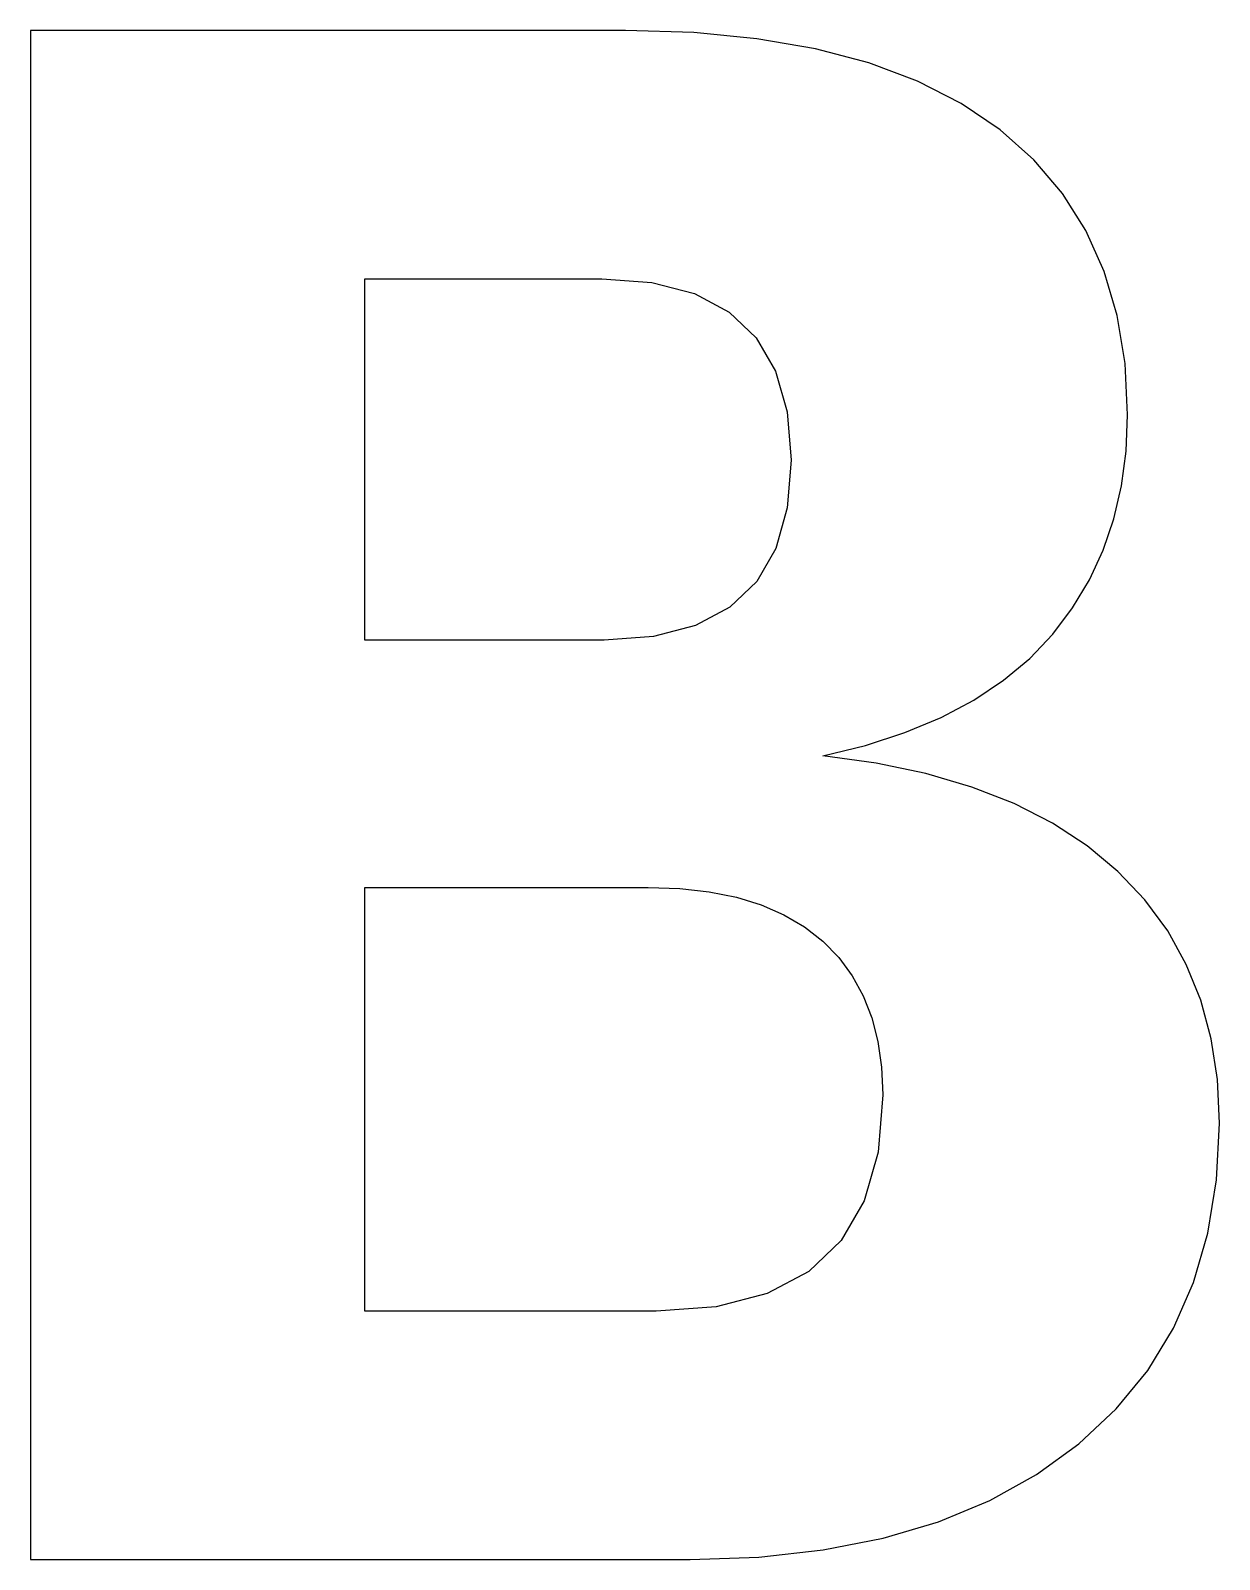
# Model space of a CAD drawing. Header units: metres. Extents: x -17.9 to 22.6, y -55.9 to -3.8.
import ezdxf

# ---------------------------------------------------------------- set-up
doc = ezdxf.new("R2010")
doc.units = ezdxf.units.M

msp = doc.modelspace()

# ---------------------------------------------------------------- linework, layer by layer
for p, q in [((2.39127, -3.80072), (-17.9019, -3.80072)), ((-17.9019, -3.80072), (-17.9019, -55.9437)), ((4.71556, -3.86975), (2.39127, -3.80072)), ((6.87343, -4.07684), (4.71556, -3.86975)), ((8.86484, -4.42198), (6.87343, -4.07684)), ((10.6898, -4.90518), (8.86484, -4.42198)), ((12.3484, -5.52641), (10.6898, -4.90518)), ((13.8405, -6.28572), (12.3484, -5.52641)), ((15.1661, -7.18309), (13.8405, -6.28572)), ((16.3198, -8.20967), (15.1661, -7.18309)), ((17.296, -9.35695), (16.3198, -8.20967)), ((18.0947, -10.6249), (17.296, -9.35695)), ((18.7159, -12.0136), (18.0947, -10.6249)), ((-6.49901, -24.596), (-6.49901, -12.2658)), ((-6.49901, -12.2658), (1.57959, -12.2658)), ((1.57959, -12.2658), (3.29221, -12.392)), ((3.29221, -12.392), (4.74135, -12.7706)), ((19.1597, -13.523), (18.7159, -12.0136)), ((4.74135, -12.7706), (5.927, -13.4017)), ((5.927, -13.4017), (6.84918, -14.2852)), ((19.4259, -15.1531), (19.1597, -13.523)), ((6.84918, -14.2852), (7.50787, -15.4211)), ((7.50787, -15.4211), (7.90311, -16.8095)), ((19.5146, -16.9039), (19.4259, -15.1531)), ((7.90311, -16.8095), (8.03484, -18.4503)), ((19.4626, -18.1452), (19.5146, -16.9039)), ((19.3064, -19.3289), (19.4626, -18.1452)), ((8.03484, -18.4503), (7.90466, -20.0808)), ((19.046, -20.455), (19.3064, -19.3289)), ((7.90466, -20.0808), (7.51416, -21.4604)), ((18.6815, -21.5235), (19.046, -20.455)), ((7.51416, -21.4604), (6.86331, -22.5892)), ((18.213, -22.5344), (18.6815, -21.5235)), ((6.86331, -22.5892), (5.95213, -23.4672)), ((17.6402, -23.4877), (18.213, -22.5344)), ((5.95213, -23.4672), (4.78061, -24.0943)), ((16.9633, -24.3834), (17.6402, -23.4877)), ((3.34874, -24.4706), (1.65654, -24.596)), ((4.78061, -24.0943), (3.34874, -24.4706)), ((16.1785, -25.2113), (16.9633, -24.3834)), ((1.65654, -24.596), (-6.49901, -24.596)), ((15.2817, -25.961), (16.1785, -25.2113)), ((14.2728, -26.6327), (15.2817, -25.961)), ((13.1518, -27.2263), (14.2728, -26.6327)), ((11.9188, -27.7419), (13.1518, -27.2263)), ((10.5738, -28.1793), (11.9188, -27.7419)), ((9.1167, -28.5387), (10.5738, -28.1793)), ((10.9409, -28.7896), (9.1167, -28.5387)), ((12.6365, -29.1446), (10.9409, -28.7896)), ((14.2035, -29.6038), (12.6365, -29.1446)), ((15.642, -30.167), (14.2035, -29.6038)), ((16.9518, -30.8344), (15.642, -30.167)), ((18.1331, -31.6058), (16.9518, -30.8344)), ((19.1857, -32.4814), (18.1331, -31.6058)), ((20.1037, -33.4516), (19.1857, -32.4814)), ((-6.49901, -47.4787), (-6.49901, -33.0223)), ((-6.49901, -33.0223), (3.16418, -33.0223)), ((3.16418, -33.0223), (4.24173, -33.0598)), ((4.24173, -33.0598), (5.24355, -33.1722)), ((5.24355, -33.1722), (6.16963, -33.3596)), ((6.16963, -33.3596), (7.01999, -33.6218)), ((7.01999, -33.6218), (7.79463, -33.959)), ((20.8804, -34.5071), (20.1037, -33.4516)), ((7.79463, -33.959), (8.49353, -34.3712)), ((8.49353, -34.3712), (9.1167, -34.8583)), ((9.1167, -34.8583), (9.6602, -35.4148)), ((21.5159, -35.6477), (20.8804, -34.5071)), ((9.6602, -35.4148), (10.1201, -36.0352)), ((22.0102, -36.8735), (21.5159, -35.6477)), ((10.1201, -36.0352), (10.4964, -36.7196)), ((10.4964, -36.7196), (10.789, -37.4678)), ((22.3632, -38.1845), (22.0102, -36.8735)), ((10.789, -37.4678), (10.998, -38.28)), ((10.998, -38.28), (11.1235, -39.1561)), ((22.575, -39.5808), (22.3632, -38.1845)), ((11.1235, -39.1561), (11.1653, -40.096)), ((22.6456, -41.0622), (22.575, -39.5808)), ((11.1653, -40.096), (11.0075, -42.0547)), ((22.5478, -42.9988), (22.6456, -41.0622)), ((11.0075, -42.0547), (10.5342, -43.712)), ((22.2544, -44.8107), (22.5478, -42.9988)), ((10.5342, -43.712), (9.74542, -45.068)), ((21.7653, -46.4981), (22.2544, -44.8107)), ((9.74542, -45.068), (8.64108, -46.1227)), ((8.64108, -46.1227), (7.22122, -46.876)), ((7.22122, -46.876), (5.48584, -47.328)), ((21.0806, -48.0608), (21.7653, -46.4981)), ((5.48584, -47.328), (3.43494, -47.4787)), ((3.43494, -47.4787), (-6.49901, -47.4787)), ((20.2002, -49.4988), (21.0806, -48.0608)), ((19.1242, -50.8123), (20.2002, -49.4988)), ((17.8525, -52.0011), (19.1242, -50.8123)), ((16.4081, -53.0471), (17.8525, -52.0011)), ((14.8138, -53.9322), (16.4081, -53.0471)), ((13.0697, -54.6563), (14.8138, -53.9322)), ((11.1757, -55.2196), (13.0697, -54.6563)), ((9.13174, -55.6219), (11.1757, -55.2196)), ((6.93797, -55.8633), (9.13174, -55.6219)), ((-17.9019, -55.9437), (4.59431, -55.9437)), ((4.59431, -55.9437), (6.93797, -55.8633))]:
    msp.add_line(p, q)

doc.saveas('drawing.dxf')
